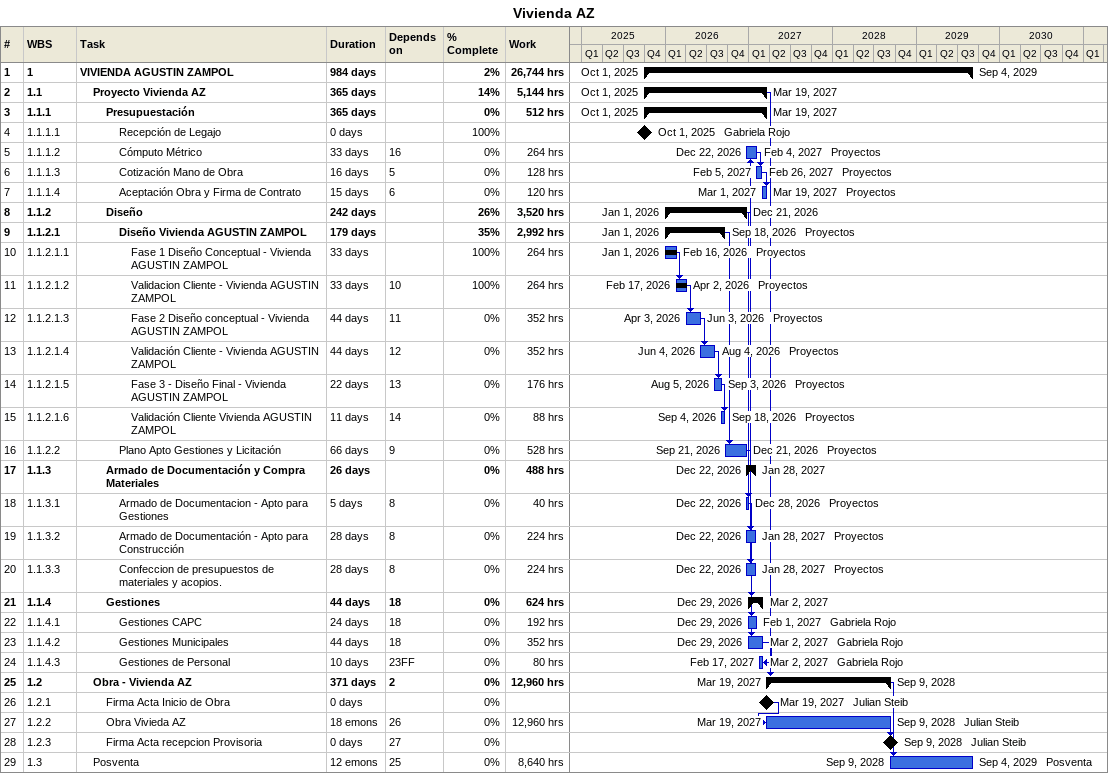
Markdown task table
Vivienda AZ

| ID | WBS | Task | Duration | Start | Finish | Predecessors | Resources | % complete | Work (h) |
|---|---|---|---|---|---|---|---|---|---|
| 1 | 1 | **VIVIENDA AGUSTIN ZAMPOL** | 984d | 2025-10-01 | 2029-09-04 |  |  | 2 | 26744 |
| 2 | 1.1 | **Proyecto Vivienda AZ** | 365d | 2025-10-01 | 2027-03-19 |  |  | 14 | 5144 |
| 3 | 1.1.1 | **Presupuestación** | 365d | 2025-10-01 | 2027-03-19 |  |  | 0 | 512 |
| 4 | 1.1.1.1 | Recepción de Legajo | 0d | 2025-10-01 | 2025-10-01 |  | Gabriela Rojo | 100 |  |
| 5 | 1.1.1.2 | Cómputo Métrico | 33d | 2026-12-22 | 2027-02-04 | 16 | Proyectos | 0 | 264 |
| 6 | 1.1.1.3 | Cotización Mano de Obra | 16d | 2027-02-05 | 2027-02-26 | 5 | Proyectos | 0 | 128 |
| 7 | 1.1.1.4 | Aceptación Obra y Firma de Contrato | 15d | 2027-03-01 | 2027-03-19 | 6 | Proyectos | 0 | 120 |
| 8 | 1.1.2 | **Diseño** | 242d | 2026-01-01 | 2026-12-21 |  |  | 26 | 3520 |
| 9 | 1.1.2.1 | **Diseño Vivienda AGUSTIN ZAMPOL** | 179d | 2026-01-01 | 2026-09-18 |  | Proyectos | 35 | 2992 |
| 10 | 1.1.2.1.1 | Fase 1 Diseño Conceptual - Vivienda AGUSTIN ZAMPOL | 33d | 2026-01-01 | 2026-02-16 |  | Proyectos | 100 | 264 |
| 11 | 1.1.2.1.2 | Validacion Cliente - Vivienda AGUSTIN ZAMPOL | 33d | 2026-02-17 | 2026-04-02 | 10 | Proyectos | 100 | 264 |
| 12 | 1.1.2.1.3 | Fase 2 Diseño conceptual - Vivienda AGUSTIN ZAMPOL | 44d | 2026-04-03 | 2026-06-03 | 11 | Proyectos | 0 | 352 |
| 13 | 1.1.2.1.4 | Validación Cliente - Vivienda AGUSTIN ZAMPOL | 44d | 2026-06-04 | 2026-08-04 | 12 | Proyectos | 0 | 352 |
| 14 | 1.1.2.1.5 | Fase 3 - Diseño Final - Vivienda AGUSTIN ZAMPOL | 22d | 2026-08-05 | 2026-09-03 | 13 | Proyectos | 0 | 176 |
| 15 | 1.1.2.1.6 | Validación Cliente Vivienda AGUSTIN ZAMPOL | 11d | 2026-09-04 | 2026-09-18 | 14 | Proyectos | 0 | 88 |
| 16 | 1.1.2.2 | Plano Apto Gestiones y Licitación | 66d | 2026-09-21 | 2026-12-21 | 9 | Proyectos | 0 | 528 |
| 17 | 1.1.3 | **Armado de Documentación y Compra Materiales** | 26d | 2026-12-22 | 2027-01-28 |  |  | 0 | 488 |
| 18 | 1.1.3.1 | Armado de Documentacion - Apto para Gestiones | 5d | 2026-12-22 | 2026-12-28 | 8 | Proyectos | 0 | 40 |
| 19 | 1.1.3.2 | Armado de Documentación - Apto para Construcción | 28d | 2026-12-22 | 2027-01-28 | 8 | Proyectos | 0 | 224 |
| 20 | 1.1.3.3 | Confeccion de presupuestos de materiales y acopios. | 28d | 2026-12-22 | 2027-01-28 | 8 | Proyectos | 0 | 224 |
| 21 | 1.1.4 | **Gestiones** | 44d | 2026-12-29 | 2027-03-02 | 18 |  | 0 | 624 |
| 22 | 1.1.4.1 | Gestiones CAPC | 24d | 2026-12-29 | 2027-02-01 | 18 | Gabriela Rojo | 0 | 192 |
| 23 | 1.1.4.2 | Gestiones Municipales | 44d | 2026-12-29 | 2027-03-02 | 18 | Gabriela Rojo | 0 | 352 |
| 24 | 1.1.4.3 | Gestiones de Personal | 10d | 2027-02-17 | 2027-03-02 | 23FF | Gabriela Rojo | 0 | 80 |
| 25 | 1.2 | **Obra - Vivienda AZ** | 371d | 2027-03-19 | 2028-09-09 | 2 |  | 0 | 12960 |
| 26 | 1.2.1 | Firma Acta Inicio de Obra | 0d | 2027-03-19 | 2027-03-19 |  | Julian Steib | 0 |  |
| 27 | 1.2.2 | Obra Vivieda AZ | 18emo | 2027-03-19 | 2028-09-09 | 26 | Julian Steib | 0 | 12960 |
| 28 | 1.2.3 | Firma Acta recepcion Provisoria | 0d | 2028-09-09 | 2028-09-09 | 27 | Julian Steib | 0 |  |
| 29 | 1.3 | Posventa | 12emo | 2028-09-09 | 2029-09-04 | 25 | Posventa | 0 | 8640 |
